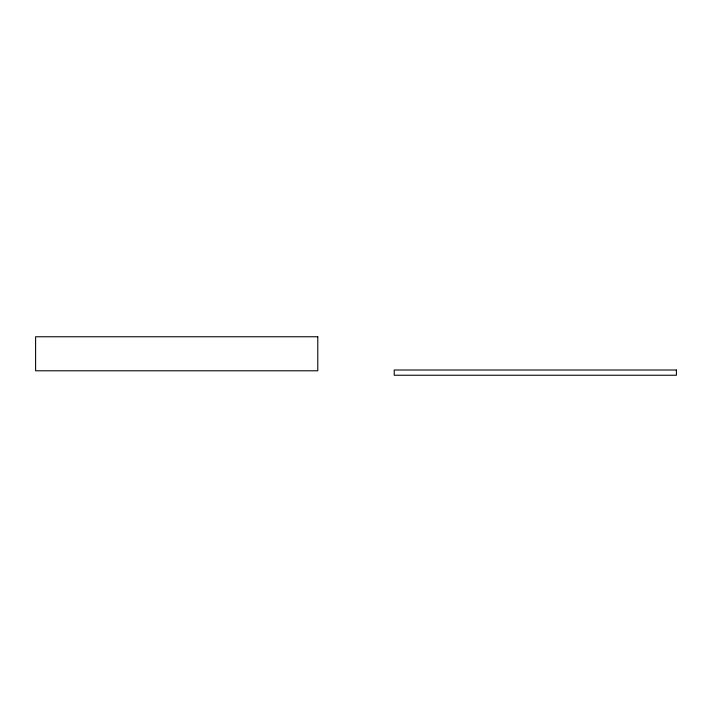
<?xml version="1.0" encoding="UTF-8"?>
<svg xmlns="http://www.w3.org/2000/svg" width="712" height="712" viewBox="0 0 712 712"><rect width="100%" height="100%" fill="white"/><g stroke="black" fill="none" stroke-linecap="round" stroke-linejoin="round"><path stroke-width="1.07" d="M317.783 336.758L35.6 336.758L35.6 370.792L317.783 370.792L317.783 336.758M676.4 370.009L394.217 370.009L394.217 375.242L676.4 375.242L676.4 370.009"/></g></svg>
